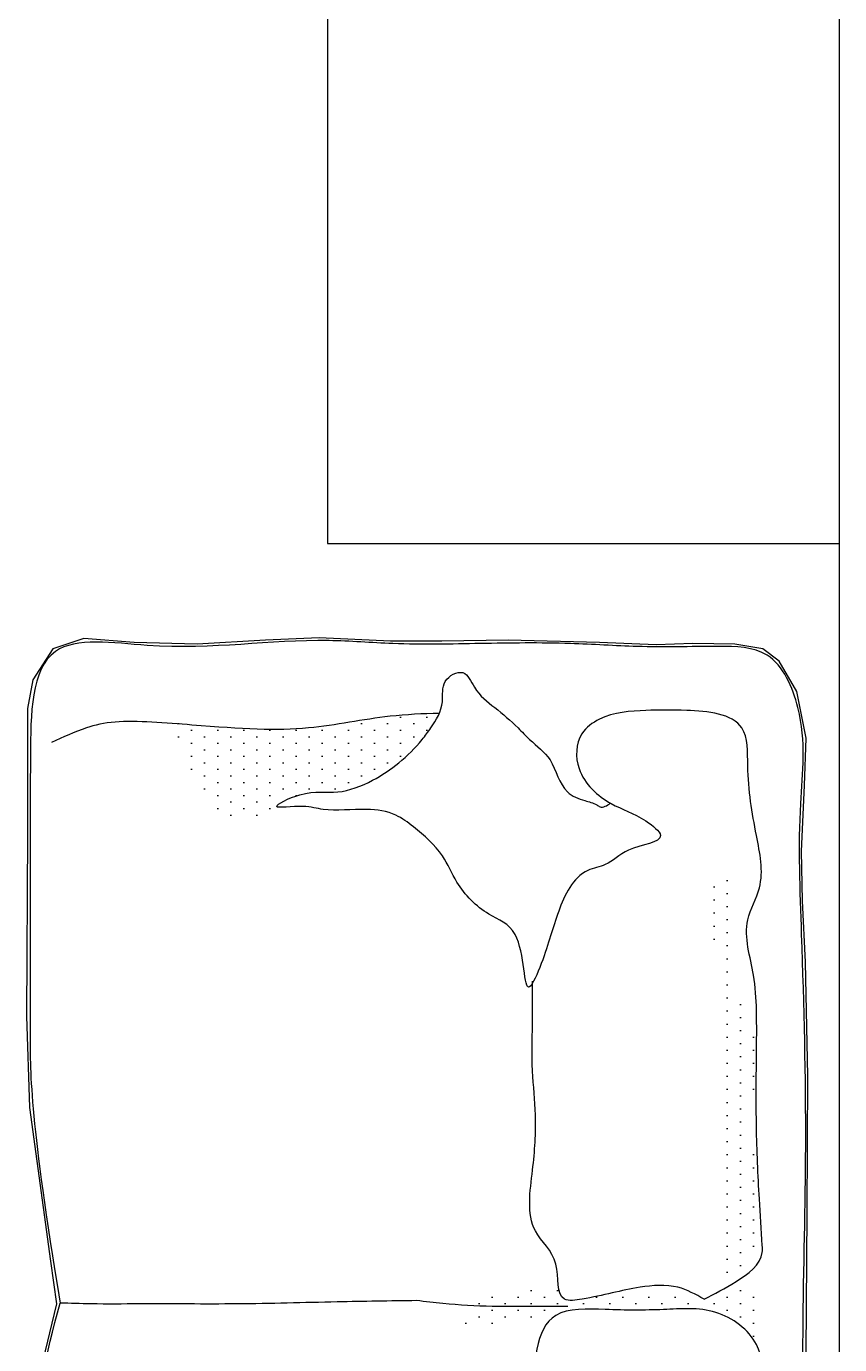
# Model space of a CAD drawing. Header units: millimetres. Extents: x 2377 to 4712, y -254 to 3188.
# Drawn here: x 4578.96 to 4591.47, y 1462.22 to 1482.5 of the extents above; entities that cross this region are included whole.
import ezdxf

# ---------------------------------------------------------------- set-up
doc = ezdxf.new("R2010")
doc.units = ezdxf.units.MM
doc.layers.add('Mobiliario', color=254, linetype='Continuous')
pattern_1 = [(270, (-15539.3151, 16589.06654), (-0.2009610077, -0.1004805038), [0, -0.2009610077])]

msp = doc.modelspace()

# ---------------------------------------------------------------- hatches: boundary and pattern name
at = {"layer": 'Mobiliario', "transparency": 33554687}
h = msp.add_hatch(dxfattribs=at)
h.set_pattern_fill('DOTS', color=256, scale=0.12659, angle=90, style=0)
h.set_pattern_definition(pattern_1)
edge = h.paths.add_edge_path()
edge.add_spline(control_points=[(4585.313, 1471.932), (4585.279, 1471.853), (4585.19, 1471.714), (4584.996, 1471.453), (4584.705, 1471.163), (4584.281, 1470.875), (4583.728, 1470.666), (4583.305, 1470.776), (4582.816, 1470.539), (4582.812, 1470.504)], knot_values=[3.681648, 3.681648, 3.681648, 3.681648, 3.721851, 3.757198, 3.837171, 3.913615, 4.002995, 4.095118, 4.156003, 4.156003, 4.156003, 4.156003], degree=3, periodic=0)
edge.add_spline(control_points=[(4582.812, 1470.504), (4582.529, 1470.343), (4582.12, 1470.112), (4581.615, 1470.619), (4581.465, 1471.196), (4581.227, 1471.607), (4581.113, 1471.804)], knot_values=[0, 0, 0, 0, 0.131695, 0.189836, 0.306557, 0.413914, 0.413914, 0.413914, 0.413914], degree=3, periodic=0)
edge.add_spline(control_points=[(4581.113, 1471.804), (4581.335, 1471.814), (4582.068, 1471.704), (4583.224, 1471.636), (4584.386, 1471.896), (4585.06, 1471.927), (4585.313, 1471.932)], knot_values=[0.452649, 0.452649, 0.452649, 0.452649, 0.558769, 0.799099, 0.998943, 1.118697, 1.118697, 1.118697, 1.118697], degree=3, periodic=0)
h = msp.add_hatch(dxfattribs=at)
h.set_pattern_fill('DOTS', color=256, scale=0.12659, angle=90, style=0)
h.set_pattern_definition(pattern_1)
edge = h.paths.add_edge_path()
edge.add_spline(control_points=[(4590.007, 1463.437), (4590.001, 1463.427), (4589.927, 1463.315), (4589.626, 1463.05), (4589.52, 1463.99), (4589.774, 1464.531), (4589.603, 1465.357), (4589.599, 1466.085), (4589.686, 1467.018), (4589.788, 1468.109), (4589.191, 1469.026), (4589.796, 1469.683), (4589.793, 1468.591), (4589.795, 1468.078), (4589.984, 1467.341), (4590.153, 1467.128), (4590.195, 1467.034)], knot_values=[0.056981, 0.056981, 0.056981, 0.056981, 0.06189, 0.111704, 0.199612, 0.342595, 0.445339, 0.576251, 0.69133, 0.888594, 1.091803, 1.131101, 1.196844, 1.416016, 1.489704, 1.540166, 1.540166, 1.540166, 1.540166], degree=3, periodic=0)
edge.add_spline(control_points=[(4590.195, 1467.034), (4590.195, 1466.906), (4590.192, 1466.685), (4590.19, 1466.464), (4590.189, 1466.37)], knot_values=[0.718639, 0.718639, 0.718639, 0.718639, 0.779129, 0.823446, 0.823446, 0.823446, 0.823446], degree=3, periodic=0)
edge.add_spline(control_points=[(4590.189, 1466.37), (4590.182, 1466.332), (4590.13, 1466.047), (4590.123, 1465.261), (4590.226, 1464.261), (4590.172, 1463.661), (4590.043, 1463.23), (4590.012, 1463.382), (4590.007, 1463.437)], knot_values=[1.646059, 1.646059, 1.646059, 1.646059, 1.663729, 1.776794, 2.033298, 2.084002, 2.130605, 2.148665, 2.148665, 2.148665, 2.148665], degree=3, periodic=0)
h = msp.add_hatch(dxfattribs=at)
h.set_pattern_fill('DOTS', color=256, scale=0.12659, angle=90, style=0)
h.set_pattern_definition([(270, (-15539.3151, 16588.48164), (-0.2009610077, -0.1004805038), [0, -0.2009610077])])
edge = h.paths.add_edge_path()
edge.add_spline(control_points=[(4589.387, 1462.939), (4589.556, 1462.966), (4589.791, 1463.004), (4589.994, 1463.142), (4590.045, 1463.186)], knot_values=[0, 0, 0, 0, 0.080563, 0.111589, 0.111589, 0.111589, 0.111589], degree=3, periodic=0)
edge.add_spline(control_points=[(4590.045, 1463.186), (4590.139, 1463.108), (4590.293, 1462.98), (4590.288, 1462.607), (4590.231, 1462.378), (4590.192, 1462.22)], knot_values=[0, 0, 0, 0, 0.054121, 0.08915, 0.167138, 0.167138, 0.167138, 0.167138], degree=3, periodic=0)
edge.add_spline(control_points=[(4590.192, 1462.22), (4590.192, 1462.221), (4590.1, 1462.457), (4589.562, 1462.817), (4588.725, 1462.747), (4587.937, 1462.743), (4587.229, 1462.804), (4587.009, 1462.594), (4586.97, 1462.544)], knot_values=[1.511928, 1.511928, 1.511928, 1.511928, 1.512363, 1.638201, 1.765577, 1.906885, 2.027828, 2.059082, 2.059082, 2.059082, 2.059082], degree=3, periodic=0)
edge.add_spline(control_points=[(4586.97, 1462.544), (4586.869, 1462.569), (4586.721, 1462.605), (4586.475, 1462.576), (4586.246, 1462.482), (4585.933, 1462.567), (4585.668, 1462.498), (4585.499, 1462.522), (4585.45, 1462.53)], knot_values=[0, 0, 0, 0, 0.048558, 0.071367, 0.116584, 0.162079, 0.218878, 0.242488, 0.242488, 0.242488, 0.242488], degree=3, periodic=0)
edge.add_spline(control_points=[(4585.45, 1462.53), (4585.47, 1462.548), (4585.579, 1462.636), (4585.845, 1462.721), (4585.92, 1462.942), (4585.938, 1463.059)], knot_values=[0.818516, 0.818516, 0.818516, 0.818516, 0.831378, 0.885814, 0.938551, 0.938551, 0.938551, 0.938551], degree=3, periodic=0)
edge.add_spline(control_points=[(4585.938, 1463.059), (4585.995, 1463.047), (4586.091, 1463.027), (4586.303, 1463.039), (4586.516, 1463), (4586.817, 1463.084), (4587.013, 1463.071), (4587.152, 1463.063)], knot_values=[0, 0, 0, 0, 0.027242, 0.046133, 0.100301, 0.127225, 0.192645, 0.192645, 0.192645, 0.192645], degree=3, periodic=0)
edge.add_spline(control_points=[(4587.152, 1463.063), (4587.17, 1463.006), (4587.237, 1462.892), (4587.756, 1462.989), (4588.288, 1462.973), (4588.928, 1463.001), (4589.253, 1462.957), (4589.387, 1462.939)], knot_values=[0, 0, 0, 0, 0.027981, 0.070374, 0.21186, 0.303711, 0.367692, 0.367692, 0.367692, 0.367692], degree=3, periodic=0)

# ---------------------------------------------------------------- linework, layer by layer
at = {"transparency": 33554687}
msp.add_line((4591.47, 1439.9), (4591.47, 1503.708), dxfattribs=at)
at = {"layer": 'Mobiliario', "transparency": 33554687}
for p, q in [((4583.592, 1493.55), (4583.592, 1474.544)), ((4583.592, 1474.544), (4591.47, 1474.544))]:
    msp.add_line(p, q, dxfattribs=at)
msp.add_lwpolyline([(4590.957, 1462.093), (4590.969, 1464.241), (4590.98, 1466.354), (4590.944, 1468.103), (4590.897, 1469.046), (4590.885, 1469.81), (4590.932, 1470.824), (4590.956, 1471.552), (4590.813, 1472.268), (4590.539, 1472.734), (4590.288, 1472.925), (4589.859, 1472.996), (4589.215, 1473.008), (4588.649, 1472.986), (4587.779, 1473.022), (4586.372, 1473.058), (4585.352, 1473.046), (4584.565, 1473.046), (4583.468, 1473.094), (4582.639, 1473.058), (4581.589, 1472.999), (4580.623, 1473.022), (4579.848, 1473.082), (4579.371, 1472.927), (4579.061, 1472.449), (4578.978, 1472.008), (4578.978, 1470.086), (4578.963, 1467.275), (4579.011, 1465.867), (4579.333, 1463.504), (4579.428, 1462.847), (4579.182, 1461.828)], dxfattribs=at)
for points, knots in [([(4591.034, 1441.325), (4591.165, 1445.087), (4590.954, 1449.62), (4590.811, 1452.658), (4590.919, 1458.592), (4590.89, 1462.557), (4590.977, 1465.452), (4590.907, 1468.094), (4590.815, 1470.393), (4591, 1471.758), (4590.48, 1472.955), (4589.391, 1472.967), (4588.443, 1472.942), (4587.207, 1473.027), (4585.957, 1473.008), (4584.725, 1472.983), (4582.962, 1473.123), (4581.458, 1472.828), (4579.038, 1473.217), (4579.02, 1470.772), (4579.02, 1469.1), (4579.02, 1467.189), (4579.02, 1465.632), (4579.485, 1462.859)], [0.737576, 0.737576, 0.737576, 0.737576, 0.801944, 1.006538, 1.278115, 1.486206, 1.701351, 1.959422, 2.118136, 2.234578, 2.302688, 2.360055, 2.458724, 2.53985, 2.649091, 2.754807, 2.832413, 3.059351, 3.172115, 3.306557, 3.521702, 3.635058, 3.739936, 3.739936, 3.739936, 3.739936]), ([(4589.387, 1462.918), (4589.547, 1463.001), (4589.878, 1463.174), (4590.295, 1463.469), (4590.271, 1463.952), (4590.224, 1464.591), (4590.183, 1465.563), (4590.189, 1466.53), (4590.2, 1467.309), (4590.162, 1468.006), (4589.935, 1468.662), (4590.343, 1469.323), (4590.163, 1470.163), (4590.035, 1470.92), (4590.078, 1471.906), (4589.169, 1471.989), (4588.472, 1471.983), (4587.877, 1471.944), (4587.417, 1471.603), (4587.392, 1470.978), (4587.92, 1470.507), (4588.382, 1470.382), (4588.904, 1469.96), (4588.179, 1469.892), (4587.933, 1469.59), (4587.411, 1469.514), (4587.098, 1468.819), (4586.982, 1468.305), (4586.594, 1467.384), (4586.651, 1468.609), (4586.003, 1468.834), (4585.594, 1469.251), (4585.365, 1469.81), (4584.999, 1470.125), (4584.62, 1470.414), (4584.129, 1470.484), (4583.62, 1470.41), (4583.231, 1470.532), (4582.597, 1470.432), (4583.301, 1470.777), (4583.728, 1470.666), (4584.281, 1470.875), (4584.705, 1471.163), (4584.996, 1471.453), (4585.227, 1471.763), (4585.405, 1472.059), (4585.326, 1472.439), (4585.712, 1472.651), (4585.865, 1472.253), (4586.175, 1472.021), (4586.477, 1471.765), (4586.741, 1471.479), (4587.092, 1471.228), (4587.17, 1470.734), (4587.519, 1470.591), (4587.698, 1470.555), (4587.816, 1470.464), (4587.89, 1470.514), (4587.944, 1470.551)], [0, 0, 0, 0, 0.044307, 0.091739, 0.100161, 0.156702, 0.244649, 0.329296, 0.385727, 0.428198, 0.49558, 0.536858, 0.600441, 0.685746, 0.732135, 0.802354, 0.851688, 0.909055, 0.936587, 0.979057, 1.036449, 1.083735, 1.108664, 1.15125, 1.184502, 1.206791, 1.267453, 1.334367, 1.365908, 1.431792, 1.471984, 1.526827, 1.563132, 1.612989, 1.638407, 1.674345, 1.727204, 1.752122, 1.783837, 1.815361, 1.861307, 1.905885, 1.944012, 1.983898, 2.001527, 2.036259, 2.061197, 2.084841, 2.107417, 2.142317, 2.17979, 2.199733, 2.234633, 2.278817, 2.30246, 2.317671, 2.322373, 2.335559, 2.335559, 2.335559, 2.335559]), ([(4585.313, 1471.932), (4585.06, 1471.927), (4584.386, 1471.896), (4583.224, 1471.636), (4582.038, 1471.706), (4580.404, 1471.845), (4579.828, 1471.706), (4579.527, 1471.566), (4579.351, 1471.485)], [0.4526492, 0.4526492, 0.4526492, 0.4526492, 0.5724028, 0.7722474, 1.0125768, 1.1328971, 1.1980407, 1.2899035, 1.2899035, 1.2899035, 1.2899035]), ([(4589.387, 1462.918), (4589.256, 1462.992), (4588.954, 1463.162), (4588.27, 1463.104), (4587.769, 1462.954), (4587.084, 1462.854), (4587.209, 1463.553), (4586.617, 1464.005), (4586.761, 1464.898), (4586.818, 1465.692), (4586.726, 1466.487), (4586.751, 1467.143), (4586.748, 1467.606), (4586.748, 1467.785), (4586.748, 1467.814)], [0, 0, 0, 0, 0.0348335, 0.0806442, 0.1525795, 0.1737229, 0.2176359, 0.2647711, 0.338623, 0.4057285, 0.4587502, 0.5257624, 0.5610325, 0.5680864, 0.5680864, 0.5680864, 0.5680864]), ([(4584.965, 1462.897), (4584.558, 1462.891), (4583.638, 1462.878), (4582.216, 1462.835), (4580.955, 1462.851), (4580.042, 1462.84), (4579.632, 1462.855), (4579.485, 1462.859)], [0, 0, 0, 0, 0.0963485, 0.217519, 0.3362423, 0.3943926, 0.4332617, 0.4332617, 0.4332617, 0.4332617]), ([(4587.291, 1462.808), (4587.067, 1462.808), (4586.68, 1462.809), (4586.038, 1462.802), (4585.486, 1462.836), (4585.1, 1462.881), (4584.965, 1462.897)], [0, 0, 0, 0, 0.0528583, 0.0916214, 0.1516312, 0.1835417, 0.1835417, 0.1835417, 0.1835417]), ([(4579.023, 1455.134), (4579.02, 1455.356), (4579.02, 1455.867), (4579.02, 1456.704), (4579.02, 1457.802), (4579.02, 1459.681), (4579.02, 1461.223), (4579.485, 1462.859)], [0.5015608, 0.5015608, 0.5015608, 0.5015608, 0.5535628, 0.6214641, 0.6997888, 0.813042, 1.0655394, 1.0655394, 1.0655394, 1.0655394]), ([(4589.655, 1452.858), (4589.88, 1452.986), (4590.411, 1453.29), (4590.434, 1454.444), (4590.298, 1455.843), (4590.196, 1457.669), (4590.307, 1459.442), (4590.092, 1460.925), (4590.478, 1462.147), (4589.575, 1462.821), (4588.72, 1462.744), (4587.942, 1462.751), (4586.788, 1462.811), (4586.758, 1461.408), (4586.689, 1460.379), (4587.328, 1459.498), (4586.936, 1458.665), (4587.086, 1457.934), (4587.321, 1457.295), (4588.073, 1457.034), (4588.544, 1456.943), (4589.361, 1457.039), (4588.621, 1456.646), (4588.015, 1456.545), (4587.716, 1454.81), (4587.007, 1456.212), (4586.259, 1455.272), (4586.701, 1454.035), (4585.942, 1454.855), (4585.197, 1454.96), (4585.088, 1455.83), (4584.178, 1456.664), (4583.295, 1454.733), (4584.582, 1455.337), (4584.902, 1456.052), (4584.912, 1457.1), (4586.513, 1456.875), (4585.846, 1457), (4585.958, 1457.499), (4586.302, 1457.798), (4586.452, 1458.226), (4586.457, 1459.013), (4586.921, 1457.821), (4587.321, 1457.339), (4587.961, 1457.006), (4588.567, 1457.082), (4588.924, 1457.075), (4589.074, 1457.072)], [0, 0, 0, 0, 0.057815, 0.136678, 0.243284, 0.402154, 0.564395, 0.659688, 0.762209, 0.824971, 0.888499, 0.958977, 1.019297, 1.122226, 1.210681, 1.275516, 1.353826, 1.403704, 1.451015, 1.506182, 1.570003, 1.598194, 1.631447, 1.68828, 1.783225, 1.840339, 1.905349, 1.975889, 2.016081, 2.090435, 2.144149, 2.207694, 2.306699, 2.366922, 2.42378, 2.506024, 2.569552, 2.588531, 2.61322, 2.664073, 2.69753, 2.725965, 2.800349, 2.845501, 2.903841, 2.953175, 2.988414, 2.988414, 2.988414, 2.988414])]:
    msp.add_open_spline(points, degree=3, knots=knots, dxfattribs=at)

doc.saveas('drawing.dxf')
